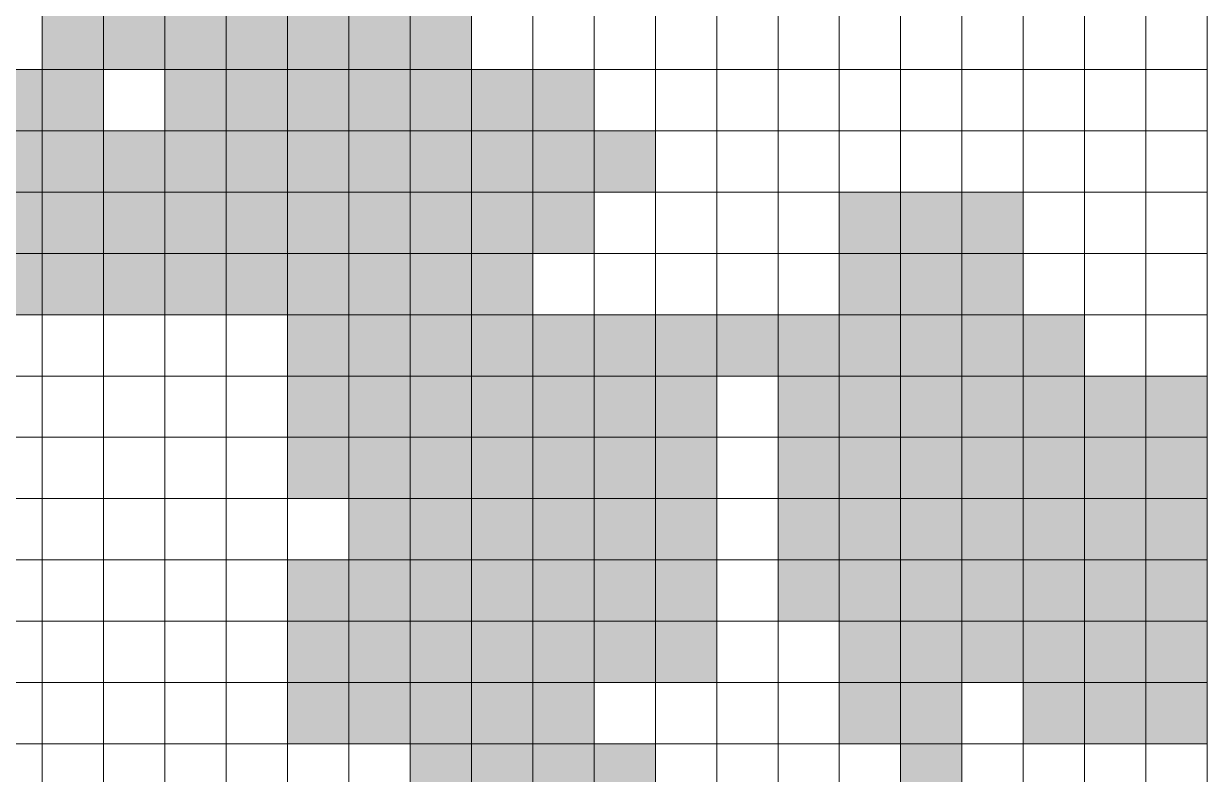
# Model space of a CAD drawing. Header units: millimetres. Extents: x 7481 to 272303, y 53290 to 107290.
# Drawn here: x 218670 to 237970, y 78790 to 91040 of the extents above; entities that cross this region are included whole.
import ezdxf

# ---------------------------------------------------------------- set-up
doc = ezdxf.new("R2010")
doc.units = ezdxf.units.MM
doc.layers.get('0').update_dxf_attribs({"lineweight": 0})
for name, color, linetype in [('l_square', 30, 'Continuous'), ('m_square', 40, 'Continuous'), ('n_building', 10, 'Continuous'), ('n_green', 100, 'Continuous'), ('o_building', 252, 'Continuous'), ('river', 140, 'Continuous')]:
    doc.layers.add(name, color=color, linetype=linetype)

msp = doc.modelspace()

# ---------------------------------------------------------------- hatches: boundary and pattern name
at = {"layer": 'l_square'}
h = msp.add_hatch(color=256, dxfattribs=at)
h.dxf.hatch_style = 1
h.paths.add_polyline_path([(226970, 90290), (225970, 90290), (225970, 89290), (226970, 89290)])
h = msp.add_hatch(color=256, dxfattribs=at)
h.dxf.hatch_style = 1
h.paths.add_polyline_path([(227970, 90290), (226970, 90290), (226970, 89290), (227970, 89290)])
h = msp.add_hatch(color=256, dxfattribs=at)
h.dxf.hatch_style = 1
h.paths.add_polyline_path([(225970, 89290), (224970, 89290), (224970, 88290), (225970, 88290)])
h = msp.add_hatch(color=256, dxfattribs=at)
h.dxf.hatch_style = 1
h.paths.add_polyline_path([(226970, 89290), (225970, 89290), (225970, 88290), (226970, 88290)])
h = msp.add_hatch(color=256, dxfattribs=at)
h.dxf.hatch_style = 1
h.paths.add_polyline_path([(227970, 89290), (226970, 89290), (226970, 88290), (227970, 88290)])
h = msp.add_hatch(color=256, dxfattribs=at)
h.dxf.hatch_style = 1
h.paths.add_polyline_path([(228970, 89290), (227970, 89290), (227970, 88290), (228970, 88290)])
h = msp.add_hatch(color=256, dxfattribs=at)
h.dxf.hatch_style = 1
h.paths.add_polyline_path([(227970, 88290), (226970, 88290), (226970, 87290), (227970, 87290)])
h = msp.add_hatch(color=256, dxfattribs=at)
h.dxf.hatch_style = 1
h.paths.add_polyline_path([(218970, 87290), (217970, 87290), (217970, 86290), (218970, 86290)])
h = msp.add_hatch(color=256, dxfattribs=at)
h.dxf.hatch_style = 1
h.paths.add_polyline_path([(228970, 79290), (227970, 79290), (227970, 78290), (228970, 78290)])
at = {"layer": 'm_square'}
h = msp.add_hatch(color=256, dxfattribs=at)
h.dxf.hatch_style = 1
h.paths.add_polyline_path([(219970, 91290), (218970, 91290), (218970, 90290), (219970, 90290)])
h = msp.add_hatch(color=256, dxfattribs=at)
h.dxf.hatch_style = 1
h.paths.add_polyline_path([(219970, 90290), (218970, 90290), (218970, 89290), (219970, 89290)])
h = msp.add_hatch(color=256, dxfattribs=at)
h.dxf.hatch_style = 1
h.paths.add_polyline_path([(225970, 90290), (224970, 90290), (224970, 89290), (225970, 89290)])
h = msp.add_hatch(color=256, dxfattribs=at)
h.dxf.hatch_style = 1
h.paths.add_polyline_path([(221970, 87290), (220970, 87290), (220970, 86290), (221970, 86290)])
h = msp.add_hatch(color=256, dxfattribs=at)
h.dxf.hatch_style = 1
h.paths.add_polyline_path([(224970, 85290), (223970, 85290), (223970, 84290), (224970, 84290)])
h = msp.add_hatch(color=256, dxfattribs=at)
h.dxf.hatch_style = 1
h.paths.add_polyline_path([(228970, 84290), (227970, 84290), (227970, 83290), (228970, 83290)])
h = msp.add_hatch(color=256, dxfattribs=at)
h.dxf.hatch_style = 1
h.paths.add_polyline_path([(228970, 81290), (227970, 81290), (227970, 80290), (228970, 80290)])
at = {"layer": 'n_building'}
h = msp.add_hatch(color=256, dxfattribs=at)
h.dxf.hatch_style = 1
h.paths.add_polyline_path([(220970, 87290), (219970, 87290), (219970, 86290), (220970, 86290)])
h = msp.add_hatch(color=256, dxfattribs=at)
h.dxf.hatch_style = 1
h.paths.add_polyline_path([(222970, 87290), (221970, 87290), (221970, 86290), (222970, 86290)])
h = msp.add_hatch(color=256, dxfattribs=at)
h.dxf.hatch_style = 1
h.paths.add_polyline_path([(223970, 87290), (222970, 87290), (222970, 86290), (223970, 86290)])
h = msp.add_hatch(color=256, dxfattribs=at)
h.dxf.hatch_style = 1
h.paths.add_polyline_path([(228970, 85290), (227970, 85290), (227970, 84290), (228970, 84290)])
h = msp.add_hatch(color=256, dxfattribs=at)
h.dxf.hatch_style = 1
h.paths.add_polyline_path([(224970, 84290), (223970, 84290), (223970, 83290), (224970, 83290)])
h = msp.add_hatch(color=256, dxfattribs=at)
h.dxf.hatch_style = 1
h.paths.add_polyline_path([(224970, 83290), (223970, 83290), (223970, 82290), (224970, 82290)])
h = msp.add_hatch(color=256, dxfattribs=at)
h.dxf.hatch_style = 1
h.paths.add_polyline_path([(228970, 83290), (227970, 83290), (227970, 82290), (228970, 82290)])
h = msp.add_hatch(color=256, dxfattribs=at)
h.dxf.hatch_style = 1
h.paths.add_polyline_path([(228970, 82290), (227970, 82290), (227970, 81290), (228970, 81290)])
h = msp.add_hatch(color=256, dxfattribs=at)
h.dxf.hatch_style = 1
h.paths.add_polyline_path([(224970, 81290), (223970, 81290), (223970, 80290), (224970, 80290)])
h = msp.add_hatch(color=256, dxfattribs=at)
h.dxf.hatch_style = 1
h.paths.add_polyline_path([(224970, 80290), (223970, 80290), (223970, 79290), (224970, 79290)])
at = {"layer": 'n_green'}
h = msp.add_hatch(color=256, dxfattribs=at)
h.dxf.hatch_style = 1
h.paths.add_polyline_path([(221970, 90290), (220970, 90290), (220970, 89290), (221970, 89290)])
h = msp.add_hatch(color=256, dxfattribs=at)
h.dxf.hatch_style = 1
h.paths.add_polyline_path([(222970, 90290), (221970, 90290), (221970, 89290), (222970, 89290)])
h = msp.add_hatch(color=256, dxfattribs=at)
h.dxf.hatch_style = 1
h.paths.add_polyline_path([(223970, 90290), (222970, 90290), (222970, 89290), (223970, 89290)])
h = msp.add_hatch(color=256, dxfattribs=at)
h.dxf.hatch_style = 1
h.paths.add_polyline_path([(224970, 90290), (223970, 90290), (223970, 89290), (224970, 89290)])
h = msp.add_hatch(color=256, dxfattribs=at)
h.dxf.hatch_style = 1
h.paths.add_polyline_path([(219970, 87290), (218970, 87290), (218970, 86290), (219970, 86290)])
h = msp.add_hatch(color=256, dxfattribs=at)
h.dxf.hatch_style = 1
h.paths.add_polyline_path([(222970, 87290), (221970, 87290), (221970, 86290), (222970, 86290)])
h = msp.add_hatch(color=256, dxfattribs=at)
h.dxf.hatch_style = 1
h.paths.add_polyline_path([(223970, 87290), (222970, 87290), (222970, 86290), (223970, 86290)])
h = msp.add_hatch(color=256, dxfattribs=at)
h.dxf.hatch_style = 1
h.paths.add_polyline_path([(223970, 86290), (222970, 86290), (222970, 85290), (223970, 85290)])
h = msp.add_hatch(color=256, dxfattribs=at)
h.dxf.hatch_style = 1
h.paths.add_polyline_path([(228970, 86290), (227970, 86290), (227970, 85290), (228970, 85290)])
h = msp.add_hatch(color=256, dxfattribs=at)
h.dxf.hatch_style = 1
h.paths.add_polyline_path([(229970, 86290), (228970, 86290), (228970, 85290), (229970, 85290)])
h = msp.add_hatch(color=256, dxfattribs=at)
h.dxf.hatch_style = 1
h.paths.add_polyline_path([(223970, 85290), (222970, 85290), (222970, 84290), (223970, 84290)])
h = msp.add_hatch(color=256, dxfattribs=at)
h.dxf.hatch_style = 1
h.paths.add_polyline_path([(228970, 85290), (227970, 85290), (227970, 84290), (228970, 84290)])
h = msp.add_hatch(color=256, dxfattribs=at)
h.dxf.hatch_style = 1
h.paths.add_polyline_path([(229970, 85290), (228970, 85290), (228970, 84290), (229970, 84290)])
h = msp.add_hatch(color=256, dxfattribs=at)
h.dxf.hatch_style = 1
h.paths.add_polyline_path([(223970, 84290), (222970, 84290), (222970, 83290), (223970, 83290)])
h = msp.add_hatch(color=256, dxfattribs=at)
h.dxf.hatch_style = 1
h.paths.add_polyline_path([(224970, 84290), (223970, 84290), (223970, 83290), (224970, 83290)])
h = msp.add_hatch(color=256, dxfattribs=at)
h.dxf.hatch_style = 1
h.paths.add_polyline_path([(229970, 84290), (228970, 84290), (228970, 83290), (229970, 83290)])
h = msp.add_hatch(color=256, dxfattribs=at)
h.dxf.hatch_style = 1
h.paths.add_polyline_path([(224970, 83290), (223970, 83290), (223970, 82290), (224970, 82290)])
h = msp.add_hatch(color=256, dxfattribs=at)
h.dxf.hatch_style = 1
h.paths.add_polyline_path([(228970, 83290), (227970, 83290), (227970, 82290), (228970, 82290)])
h = msp.add_hatch(color=256, dxfattribs=at)
h.dxf.hatch_style = 1
h.paths.add_polyline_path([(229970, 83290), (228970, 83290), (228970, 82290), (229970, 82290)])
h = msp.add_hatch(color=256, dxfattribs=at)
h.dxf.hatch_style = 1
h.paths.add_polyline_path([(223970, 82290), (222970, 82290), (222970, 81290), (223970, 81290)])
h = msp.add_hatch(color=256, dxfattribs=at)
h.dxf.hatch_style = 1
h.paths.add_polyline_path([(224970, 82290), (223970, 82290), (223970, 81290), (224970, 81290)])
h = msp.add_hatch(color=256, dxfattribs=at)
h.dxf.hatch_style = 1
h.paths.add_polyline_path([(228970, 82290), (227970, 82290), (227970, 81290), (228970, 81290)])
h = msp.add_hatch(color=256, dxfattribs=at)
h.dxf.hatch_style = 1
h.paths.add_polyline_path([(229970, 82290), (228970, 82290), (228970, 81290), (229970, 81290)])
h = msp.add_hatch(color=256, dxfattribs=at)
h.dxf.hatch_style = 1
h.paths.add_polyline_path([(223970, 81290), (222970, 81290), (222970, 80290), (223970, 80290)])
h = msp.add_hatch(color=256, dxfattribs=at)
h.dxf.hatch_style = 1
h.paths.add_polyline_path([(224970, 81290), (223970, 81290), (223970, 80290), (224970, 80290)])
h = msp.add_hatch(color=256, dxfattribs=at)
h.dxf.hatch_style = 1
h.paths.add_polyline_path([(229970, 81290), (228970, 81290), (228970, 80290), (229970, 80290)])
h = msp.add_hatch(color=256, dxfattribs=at)
h.dxf.hatch_style = 1
h.paths.add_polyline_path([(223970, 80290), (222970, 80290), (222970, 79290), (223970, 79290)])
h = msp.add_hatch(color=256, dxfattribs=at)
h.dxf.hatch_style = 1
h.paths.add_polyline_path([(224970, 80290), (223970, 80290), (223970, 79290), (224970, 79290)])
at = {"layer": 'o_building'}
h = msp.add_hatch(color=256, dxfattribs=at)
h.dxf.hatch_style = 1
h.paths.add_polyline_path([(220970, 91290), (219970, 91290), (219970, 90290), (220970, 90290)])
h = msp.add_hatch(color=256, dxfattribs=at)
h.dxf.hatch_style = 1
h.paths.add_polyline_path([(221970, 91290), (220970, 91290), (220970, 90290), (221970, 90290)])
h = msp.add_hatch(color=256, dxfattribs=at)
h.dxf.hatch_style = 1
h.paths.add_polyline_path([(222970, 91290), (221970, 91290), (221970, 90290), (222970, 90290)])
h = msp.add_hatch(color=256, dxfattribs=at)
h.dxf.hatch_style = 1
h.paths.add_polyline_path([(223970, 91290), (222970, 91290), (222970, 90290), (223970, 90290)])
h = msp.add_hatch(color=256, dxfattribs=at)
h.dxf.hatch_style = 1
h.paths.add_polyline_path([(224970, 91290), (223970, 91290), (223970, 90290), (224970, 90290)])
h = msp.add_hatch(color=256, dxfattribs=at)
h.dxf.hatch_style = 1
h.paths.add_polyline_path([(225970, 91290), (224970, 91290), (224970, 90290), (225970, 90290)])
at = {"layer": 'river'}
h = msp.add_hatch(color=256, dxfattribs=at)
h.dxf.hatch_style = 1
h.paths.add_polyline_path([(218970, 90290), (217970, 90290), (217970, 89290), (218970, 89290)])
h = msp.add_hatch(color=256, dxfattribs=at)
h.dxf.hatch_style = 1
h.paths.add_polyline_path([(218970, 89290), (217970, 89290), (217970, 88290), (218970, 88290)])
h = msp.add_hatch(color=256, dxfattribs=at)
h.dxf.hatch_style = 1
h.paths.add_polyline_path([(219970, 89290), (218970, 89290), (218970, 88290), (219970, 88290)])
h = msp.add_hatch(color=256, dxfattribs=at)
h.dxf.hatch_style = 1
h.paths.add_polyline_path([(220970, 89290), (219970, 89290), (219970, 88290), (220970, 88290)])
h = msp.add_hatch(color=256, dxfattribs=at)
h.dxf.hatch_style = 1
h.paths.add_polyline_path([(221970, 89290), (220970, 89290), (220970, 88290), (221970, 88290)])
h = msp.add_hatch(color=256, dxfattribs=at)
h.dxf.hatch_style = 1
h.paths.add_polyline_path([(222970, 89290), (221970, 89290), (221970, 88290), (222970, 88290)])
h = msp.add_hatch(color=256, dxfattribs=at)
h.dxf.hatch_style = 1
h.paths.add_polyline_path([(222970, 89290), (221970, 89290), (221970, 88290), (222970, 88290)])
h = msp.add_hatch(color=256, dxfattribs=at)
h.dxf.hatch_style = 1
h.paths.add_polyline_path([(223970, 89290), (222970, 89290), (222970, 88290), (223970, 88290)])
h = msp.add_hatch(color=256, dxfattribs=at)
h.dxf.hatch_style = 1
h.paths.add_polyline_path([(223970, 89290), (222970, 89290), (222970, 88290), (223970, 88290)])
h = msp.add_hatch(color=256, dxfattribs=at)
h.dxf.hatch_style = 1
h.paths.add_polyline_path([(224970, 89290), (223970, 89290), (223970, 88290), (224970, 88290)])
h = msp.add_hatch(color=256, dxfattribs=at)
h.dxf.hatch_style = 1
h.paths.add_polyline_path([(218970, 88290), (217970, 88290), (217970, 87290), (218970, 87290)])
h = msp.add_hatch(color=256, dxfattribs=at)
h.dxf.hatch_style = 1
h.paths.add_polyline_path([(219970, 88290), (218970, 88290), (218970, 87290), (219970, 87290)])
h = msp.add_hatch(color=256, dxfattribs=at)
h.dxf.hatch_style = 1
h.paths.add_polyline_path([(220970, 88290), (219970, 88290), (219970, 87290), (220970, 87290)])
h = msp.add_hatch(color=256, dxfattribs=at)
h.dxf.hatch_style = 1
h.paths.add_polyline_path([(221970, 88290), (220970, 88290), (220970, 87290), (221970, 87290)])
h = msp.add_hatch(color=256, dxfattribs=at)
h.dxf.hatch_style = 1
h.paths.add_polyline_path([(222970, 88290), (221970, 88290), (221970, 87290), (222970, 87290)])
h = msp.add_hatch(color=256, dxfattribs=at)
h.dxf.hatch_style = 1
h.paths.add_polyline_path([(222970, 88290), (221970, 88290), (221970, 87290), (222970, 87290)])
h = msp.add_hatch(color=256, dxfattribs=at)
h.dxf.hatch_style = 1
h.paths.add_polyline_path([(223970, 88290), (222970, 88290), (222970, 87290), (223970, 87290)])
h = msp.add_hatch(color=256, dxfattribs=at)
h.dxf.hatch_style = 1
h.paths.add_polyline_path([(223970, 88290), (222970, 88290), (222970, 87290), (223970, 87290)])
h = msp.add_hatch(color=256, dxfattribs=at)
h.dxf.hatch_style = 1
h.paths.add_polyline_path([(224970, 88290), (223970, 88290), (223970, 87290), (224970, 87290)])
h = msp.add_hatch(color=256, dxfattribs=at)
h.dxf.hatch_style = 1
h.paths.add_polyline_path([(225970, 88290), (224970, 88290), (224970, 87290), (225970, 87290)])
h = msp.add_hatch(color=256, dxfattribs=at)
h.dxf.hatch_style = 1
h.paths.add_polyline_path([(226970, 88290), (225970, 88290), (225970, 87290), (226970, 87290)])
h = msp.add_hatch(color=256, dxfattribs=at)
h.dxf.hatch_style = 1
h.paths.add_polyline_path([(232970, 88290), (231970, 88290), (231970, 87290), (232970, 87290)])
h = msp.add_hatch(color=256, dxfattribs=at)
h.dxf.hatch_style = 1
h.paths.add_polyline_path([(233970, 88290), (232970, 88290), (232970, 87290), (233970, 87290)])
h = msp.add_hatch(color=256, dxfattribs=at)
h.dxf.hatch_style = 1
h.paths.add_polyline_path([(234970, 88290), (233970, 88290), (233970, 87290), (234970, 87290)])
h = msp.add_hatch(color=256, dxfattribs=at)
h.dxf.hatch_style = 1
h.paths.add_polyline_path([(224970, 87290), (223970, 87290), (223970, 86290), (224970, 86290)])
h = msp.add_hatch(color=256, dxfattribs=at)
h.dxf.hatch_style = 1
h.paths.add_polyline_path([(225970, 87290), (224970, 87290), (224970, 86290), (225970, 86290)])
h = msp.add_hatch(color=256, dxfattribs=at)
h.dxf.hatch_style = 1
h.paths.add_polyline_path([(226970, 87290), (225970, 87290), (225970, 86290), (226970, 86290)])
h = msp.add_hatch(color=256, dxfattribs=at)
h.dxf.hatch_style = 1
h.paths.add_polyline_path([(232970, 87290), (231970, 87290), (231970, 86290), (232970, 86290)])
h = msp.add_hatch(color=256, dxfattribs=at)
h.dxf.hatch_style = 1
h.paths.add_polyline_path([(233970, 87290), (232970, 87290), (232970, 86290), (233970, 86290)])
h = msp.add_hatch(color=256, dxfattribs=at)
h.dxf.hatch_style = 1
h.paths.add_polyline_path([(234970, 87290), (233970, 87290), (233970, 86290), (234970, 86290)])
h = msp.add_hatch(color=256, dxfattribs=at)
h.dxf.hatch_style = 1
h.paths.add_polyline_path([(234970, 87290), (233970, 87290), (233970, 86290), (234970, 86290)])
h = msp.add_hatch(color=256, dxfattribs=at)
h.dxf.hatch_style = 1
h.paths.add_polyline_path([(224970, 86290), (223970, 86290), (223970, 85290), (224970, 85290)])
h = msp.add_hatch(color=256, dxfattribs=at)
h.dxf.hatch_style = 1
h.paths.add_polyline_path([(225970, 86290), (224970, 86290), (224970, 85290), (225970, 85290)])
h = msp.add_hatch(color=256, dxfattribs=at)
h.dxf.hatch_style = 1
h.paths.add_polyline_path([(226970, 86290), (225970, 86290), (225970, 85290), (226970, 85290)])
h = msp.add_hatch(color=256, dxfattribs=at)
h.dxf.hatch_style = 1
h.paths.add_polyline_path([(227970, 86290), (226970, 86290), (226970, 85290), (227970, 85290)])
h = msp.add_hatch(color=256, dxfattribs=at)
h.dxf.hatch_style = 1
h.paths.add_polyline_path([(230970, 86290), (229970, 86290), (229970, 85290), (230970, 85290)])
h = msp.add_hatch(color=256, dxfattribs=at)
h.dxf.hatch_style = 1
h.paths.add_polyline_path([(231970, 86290), (230970, 86290), (230970, 85290), (231970, 85290)])
h = msp.add_hatch(color=256, dxfattribs=at)
h.dxf.hatch_style = 1
h.paths.add_polyline_path([(232970, 86290), (231970, 86290), (231970, 85290), (232970, 85290)])
h = msp.add_hatch(color=256, dxfattribs=at)
h.dxf.hatch_style = 1
h.paths.add_polyline_path([(232970, 86290), (231970, 86290), (231970, 85290), (232970, 85290)])
h = msp.add_hatch(color=256, dxfattribs=at)
h.dxf.hatch_style = 1
h.paths.add_polyline_path([(233970, 86290), (232970, 86290), (232970, 85290), (233970, 85290)])
h = msp.add_hatch(color=256, dxfattribs=at)
h.dxf.hatch_style = 1
h.paths.add_polyline_path([(233970, 86290), (232970, 86290), (232970, 85290), (233970, 85290)])
h = msp.add_hatch(color=256, dxfattribs=at)
h.dxf.hatch_style = 1
h.paths.add_polyline_path([(234970, 86290), (233970, 86290), (233970, 85290), (234970, 85290)])
h = msp.add_hatch(color=256, dxfattribs=at)
h.dxf.hatch_style = 1
h.paths.add_polyline_path([(234970, 86290), (233970, 86290), (233970, 85290), (234970, 85290)])
h = msp.add_hatch(color=256, dxfattribs=at)
h.dxf.hatch_style = 1
h.paths.add_polyline_path([(234970, 86290), (233970, 86290), (233970, 85290), (234970, 85290)])
h = msp.add_hatch(color=256, dxfattribs=at)
h.dxf.hatch_style = 1
h.paths.add_polyline_path([(235970, 86290), (234970, 86290), (234970, 85290), (235970, 85290)])
h = msp.add_hatch(color=256, dxfattribs=at)
h.dxf.hatch_style = 1
h.paths.add_polyline_path([(225970, 85290), (224970, 85290), (224970, 84290), (225970, 84290)])
h = msp.add_hatch(color=256, dxfattribs=at)
h.dxf.hatch_style = 1
h.paths.add_polyline_path([(226970, 85290), (225970, 85290), (225970, 84290), (226970, 84290)])
h = msp.add_hatch(color=256, dxfattribs=at)
h.dxf.hatch_style = 1
h.paths.add_polyline_path([(227970, 85290), (226970, 85290), (226970, 84290), (227970, 84290)])
h = msp.add_hatch(color=256, dxfattribs=at)
h.dxf.hatch_style = 1
h.paths.add_polyline_path([(231970, 85290), (230970, 85290), (230970, 84290), (231970, 84290)])
h = msp.add_hatch(color=256, dxfattribs=at)
h.dxf.hatch_style = 1
h.paths.add_polyline_path([(232970, 85290), (231970, 85290), (231970, 84290), (232970, 84290)])
h = msp.add_hatch(color=256, dxfattribs=at)
h.dxf.hatch_style = 1
h.paths.add_polyline_path([(232970, 85290), (231970, 85290), (231970, 84290), (232970, 84290)])
h = msp.add_hatch(color=256, dxfattribs=at)
h.dxf.hatch_style = 1
h.paths.add_polyline_path([(232970, 85290), (231970, 85290), (231970, 84290), (232970, 84290)])
h = msp.add_hatch(color=256, dxfattribs=at)
h.dxf.hatch_style = 1
h.paths.add_polyline_path([(233970, 85290), (232970, 85290), (232970, 84290), (233970, 84290)])
h = msp.add_hatch(color=256, dxfattribs=at)
h.dxf.hatch_style = 1
h.paths.add_polyline_path([(233970, 85290), (232970, 85290), (232970, 84290), (233970, 84290)])
h = msp.add_hatch(color=256, dxfattribs=at)
h.dxf.hatch_style = 1
h.paths.add_polyline_path([(234970, 85290), (233970, 85290), (233970, 84290), (234970, 84290)])
h = msp.add_hatch(color=256, dxfattribs=at)
h.dxf.hatch_style = 1
h.paths.add_polyline_path([(234970, 85290), (233970, 85290), (233970, 84290), (234970, 84290)])
h = msp.add_hatch(color=256, dxfattribs=at)
h.dxf.hatch_style = 1
h.paths.add_polyline_path([(234970, 85290), (233970, 85290), (233970, 84290), (234970, 84290)])
h = msp.add_hatch(color=256, dxfattribs=at)
h.dxf.hatch_style = 1
h.paths.add_polyline_path([(235970, 85290), (234970, 85290), (234970, 84290), (235970, 84290)])
h = msp.add_hatch(color=256, dxfattribs=at)
h.dxf.hatch_style = 1
h.paths.add_polyline_path([(235970, 85290), (234970, 85290), (234970, 84290), (235970, 84290)])
h = msp.add_hatch(color=256, dxfattribs=at)
h.dxf.hatch_style = 1
h.paths.add_polyline_path([(236970, 85290), (235970, 85290), (235970, 84290), (236970, 84290)])
h = msp.add_hatch(color=256, dxfattribs=at)
h.dxf.hatch_style = 1
h.paths.add_polyline_path([(237970, 85290), (236970, 85290), (236970, 84290), (237970, 84290)])
h = msp.add_hatch(color=256, dxfattribs=at)
h.dxf.hatch_style = 1
h.paths.add_polyline_path([(225970, 84290), (224970, 84290), (224970, 83290), (225970, 83290)])
h = msp.add_hatch(color=256, dxfattribs=at)
h.dxf.hatch_style = 1
h.paths.add_polyline_path([(226970, 84290), (225970, 84290), (225970, 83290), (226970, 83290)])
h = msp.add_hatch(color=256, dxfattribs=at)
h.dxf.hatch_style = 1
h.paths.add_polyline_path([(227970, 84290), (226970, 84290), (226970, 83290), (227970, 83290)])
h = msp.add_hatch(color=256, dxfattribs=at)
h.dxf.hatch_style = 1
h.paths.add_polyline_path([(231970, 84290), (230970, 84290), (230970, 83290), (231970, 83290)])
h = msp.add_hatch(color=256, dxfattribs=at)
h.dxf.hatch_style = 1
h.paths.add_polyline_path([(231970, 84290), (230970, 84290), (230970, 83290), (231970, 83290)])
h = msp.add_hatch(color=256, dxfattribs=at)
h.dxf.hatch_style = 1
h.paths.add_polyline_path([(232970, 84290), (231970, 84290), (231970, 83290), (232970, 83290)])
h = msp.add_hatch(color=256, dxfattribs=at)
h.dxf.hatch_style = 1
h.paths.add_polyline_path([(232970, 84290), (231970, 84290), (231970, 83290), (232970, 83290)])
h = msp.add_hatch(color=256, dxfattribs=at)
h.dxf.hatch_style = 1
h.paths.add_polyline_path([(232970, 84290), (231970, 84290), (231970, 83290), (232970, 83290)])
h = msp.add_hatch(color=256, dxfattribs=at)
h.dxf.hatch_style = 1
h.paths.add_polyline_path([(232970, 84290), (231970, 84290), (231970, 83290), (232970, 83290)])
h = msp.add_hatch(color=256, dxfattribs=at)
h.dxf.hatch_style = 1
h.paths.add_polyline_path([(233970, 84290), (232970, 84290), (232970, 83290), (233970, 83290)])
h = msp.add_hatch(color=256, dxfattribs=at)
h.dxf.hatch_style = 1
h.paths.add_polyline_path([(233970, 84290), (232970, 84290), (232970, 83290), (233970, 83290)])
h = msp.add_hatch(color=256, dxfattribs=at)
h.dxf.hatch_style = 1
h.paths.add_polyline_path([(233970, 84290), (232970, 84290), (232970, 83290), (233970, 83290)])
h = msp.add_hatch(color=256, dxfattribs=at)
h.dxf.hatch_style = 1
h.paths.add_polyline_path([(234970, 84290), (233970, 84290), (233970, 83290), (234970, 83290)])
h = msp.add_hatch(color=256, dxfattribs=at)
h.dxf.hatch_style = 1
h.paths.add_polyline_path([(234970, 84290), (233970, 84290), (233970, 83290), (234970, 83290)])
h = msp.add_hatch(color=256, dxfattribs=at)
h.dxf.hatch_style = 1
h.paths.add_polyline_path([(234970, 84290), (233970, 84290), (233970, 83290), (234970, 83290)])
h = msp.add_hatch(color=256, dxfattribs=at)
h.dxf.hatch_style = 1
h.paths.add_polyline_path([(235970, 84290), (234970, 84290), (234970, 83290), (235970, 83290)])
h = msp.add_hatch(color=256, dxfattribs=at)
h.dxf.hatch_style = 1
h.paths.add_polyline_path([(235970, 84290), (234970, 84290), (234970, 83290), (235970, 83290)])
h = msp.add_hatch(color=256, dxfattribs=at)
h.dxf.hatch_style = 1
h.paths.add_polyline_path([(236970, 84290), (235970, 84290), (235970, 83290), (236970, 83290)])
h = msp.add_hatch(color=256, dxfattribs=at)
h.dxf.hatch_style = 1
h.paths.add_polyline_path([(237970, 84290), (236970, 84290), (236970, 83290), (237970, 83290)])
h = msp.add_hatch(color=256, dxfattribs=at)
h.dxf.hatch_style = 1
h.paths.add_polyline_path([(225970, 83290), (224970, 83290), (224970, 82290), (225970, 82290)])
h = msp.add_hatch(color=256, dxfattribs=at)
h.dxf.hatch_style = 1
h.paths.add_polyline_path([(226970, 83290), (225970, 83290), (225970, 82290), (226970, 82290)])
h = msp.add_hatch(color=256, dxfattribs=at)
h.dxf.hatch_style = 1
h.paths.add_polyline_path([(227970, 83290), (226970, 83290), (226970, 82290), (227970, 82290)])
h = msp.add_hatch(color=256, dxfattribs=at)
h.dxf.hatch_style = 1
h.paths.add_polyline_path([(231970, 83290), (230970, 83290), (230970, 82290), (231970, 82290)])
h = msp.add_hatch(color=256, dxfattribs=at)
h.dxf.hatch_style = 1
h.paths.add_polyline_path([(231970, 83290), (230970, 83290), (230970, 82290), (231970, 82290)])
h = msp.add_hatch(color=256, dxfattribs=at)
h.dxf.hatch_style = 1
h.paths.add_polyline_path([(232970, 83290), (231970, 83290), (231970, 82290), (232970, 82290)])
h = msp.add_hatch(color=256, dxfattribs=at)
h.dxf.hatch_style = 1
h.paths.add_polyline_path([(232970, 83290), (231970, 83290), (231970, 82290), (232970, 82290)])
h = msp.add_hatch(color=256, dxfattribs=at)
h.dxf.hatch_style = 1
h.paths.add_polyline_path([(232970, 83290), (231970, 83290), (231970, 82290), (232970, 82290)])
h = msp.add_hatch(color=256, dxfattribs=at)
h.dxf.hatch_style = 1
h.paths.add_polyline_path([(232970, 83290), (231970, 83290), (231970, 82290), (232970, 82290)])
h = msp.add_hatch(color=256, dxfattribs=at)
h.dxf.hatch_style = 1
h.paths.add_polyline_path([(233970, 83290), (232970, 83290), (232970, 82290), (233970, 82290)])
h = msp.add_hatch(color=256, dxfattribs=at)
h.dxf.hatch_style = 1
h.paths.add_polyline_path([(233970, 83290), (232970, 83290), (232970, 82290), (233970, 82290)])
h = msp.add_hatch(color=256, dxfattribs=at)
h.dxf.hatch_style = 1
h.paths.add_polyline_path([(233970, 83290), (232970, 83290), (232970, 82290), (233970, 82290)])
h = msp.add_hatch(color=256, dxfattribs=at)
h.dxf.hatch_style = 1
h.paths.add_polyline_path([(233970, 83290), (232970, 83290), (232970, 82290), (233970, 82290)])
h = msp.add_hatch(color=256, dxfattribs=at)
h.dxf.hatch_style = 1
h.paths.add_polyline_path([(234970, 83290), (233970, 83290), (233970, 82290), (234970, 82290)])
h = msp.add_hatch(color=256, dxfattribs=at)
h.dxf.hatch_style = 1
h.paths.add_polyline_path([(234970, 83290), (233970, 83290), (233970, 82290), (234970, 82290)])
h = msp.add_hatch(color=256, dxfattribs=at)
h.dxf.hatch_style = 1
h.paths.add_polyline_path([(234970, 83290), (233970, 83290), (233970, 82290), (234970, 82290)])
h = msp.add_hatch(color=256, dxfattribs=at)
h.dxf.hatch_style = 1
h.paths.add_polyline_path([(235970, 83290), (234970, 83290), (234970, 82290), (235970, 82290)])
h = msp.add_hatch(color=256, dxfattribs=at)
h.dxf.hatch_style = 1
h.paths.add_polyline_path([(235970, 83290), (234970, 83290), (234970, 82290), (235970, 82290)])
h = msp.add_hatch(color=256, dxfattribs=at)
h.dxf.hatch_style = 1
h.paths.add_polyline_path([(236970, 83290), (235970, 83290), (235970, 82290), (236970, 82290)])
h = msp.add_hatch(color=256, dxfattribs=at)
h.dxf.hatch_style = 1
h.paths.add_polyline_path([(237970, 83290), (236970, 83290), (236970, 82290), (237970, 82290)])
h = msp.add_hatch(color=256, dxfattribs=at)
h.dxf.hatch_style = 1
h.paths.add_polyline_path([(225970, 82290), (224970, 82290), (224970, 81290), (225970, 81290)])
h = msp.add_hatch(color=256, dxfattribs=at)
h.dxf.hatch_style = 1
h.paths.add_polyline_path([(226970, 82290), (225970, 82290), (225970, 81290), (226970, 81290)])
h = msp.add_hatch(color=256, dxfattribs=at)
h.dxf.hatch_style = 1
h.paths.add_polyline_path([(227970, 82290), (226970, 82290), (226970, 81290), (227970, 81290)])
h = msp.add_hatch(color=256, dxfattribs=at)
h.dxf.hatch_style = 1
h.paths.add_polyline_path([(231970, 82290), (230970, 82290), (230970, 81290), (231970, 81290)])
h = msp.add_hatch(color=256, dxfattribs=at)
h.dxf.hatch_style = 1
h.paths.add_polyline_path([(231970, 82290), (230970, 82290), (230970, 81290), (231970, 81290)])
h = msp.add_hatch(color=256, dxfattribs=at)
h.dxf.hatch_style = 1
h.paths.add_polyline_path([(232970, 82290), (231970, 82290), (231970, 81290), (232970, 81290)])
h = msp.add_hatch(color=256, dxfattribs=at)
h.dxf.hatch_style = 1
h.paths.add_polyline_path([(232970, 82290), (231970, 82290), (231970, 81290), (232970, 81290)])
h = msp.add_hatch(color=256, dxfattribs=at)
h.dxf.hatch_style = 1
h.paths.add_polyline_path([(232970, 82290), (231970, 82290), (231970, 81290), (232970, 81290)])
h = msp.add_hatch(color=256, dxfattribs=at)
h.dxf.hatch_style = 1
h.paths.add_polyline_path([(233970, 82290), (232970, 82290), (232970, 81290), (233970, 81290)])
h = msp.add_hatch(color=256, dxfattribs=at)
h.dxf.hatch_style = 1
h.paths.add_polyline_path([(233970, 82290), (232970, 82290), (232970, 81290), (233970, 81290)])
h = msp.add_hatch(color=256, dxfattribs=at)
h.dxf.hatch_style = 1
h.paths.add_polyline_path([(233970, 82290), (232970, 82290), (232970, 81290), (233970, 81290)])
h = msp.add_hatch(color=256, dxfattribs=at)
h.dxf.hatch_style = 1
h.paths.add_polyline_path([(234970, 82290), (233970, 82290), (233970, 81290), (234970, 81290)])
h = msp.add_hatch(color=256, dxfattribs=at)
h.dxf.hatch_style = 1
h.paths.add_polyline_path([(235970, 82290), (234970, 82290), (234970, 81290), (235970, 81290)])
h = msp.add_hatch(color=256, dxfattribs=at)
h.dxf.hatch_style = 1
h.paths.add_polyline_path([(235970, 82290), (234970, 82290), (234970, 81290), (235970, 81290)])
h = msp.add_hatch(color=256, dxfattribs=at)
h.dxf.hatch_style = 1
h.paths.add_polyline_path([(236970, 82290), (235970, 82290), (235970, 81290), (236970, 81290)])
h = msp.add_hatch(color=256, dxfattribs=at)
h.dxf.hatch_style = 1
h.paths.add_polyline_path([(237970, 82290), (236970, 82290), (236970, 81290), (237970, 81290)])
h = msp.add_hatch(color=256, dxfattribs=at)
h.dxf.hatch_style = 1
h.paths.add_polyline_path([(225970, 81290), (224970, 81290), (224970, 80290), (225970, 80290)])
h = msp.add_hatch(color=256, dxfattribs=at)
h.dxf.hatch_style = 1
h.paths.add_polyline_path([(226970, 81290), (225970, 81290), (225970, 80290), (226970, 80290)])
h = msp.add_hatch(color=256, dxfattribs=at)
h.dxf.hatch_style = 1
h.paths.add_polyline_path([(227970, 81290), (226970, 81290), (226970, 80290), (227970, 80290)])
h = msp.add_hatch(color=256, dxfattribs=at)
h.dxf.hatch_style = 1
h.paths.add_polyline_path([(232970, 81290), (231970, 81290), (231970, 80290), (232970, 80290)])
h = msp.add_hatch(color=256, dxfattribs=at)
h.dxf.hatch_style = 1
h.paths.add_polyline_path([(232970, 81290), (231970, 81290), (231970, 80290), (232970, 80290)])
h = msp.add_hatch(color=256, dxfattribs=at)
h.dxf.hatch_style = 1
h.paths.add_polyline_path([(232970, 81290), (231970, 81290), (231970, 80290), (232970, 80290)])
h = msp.add_hatch(color=256, dxfattribs=at)
h.dxf.hatch_style = 1
h.paths.add_polyline_path([(233970, 81290), (232970, 81290), (232970, 80290), (233970, 80290)])
h = msp.add_hatch(color=256, dxfattribs=at)
h.dxf.hatch_style = 1
h.paths.add_polyline_path([(233970, 81290), (232970, 81290), (232970, 80290), (233970, 80290)])
h = msp.add_hatch(color=256, dxfattribs=at)
h.dxf.hatch_style = 1
h.paths.add_polyline_path([(233970, 81290), (232970, 81290), (232970, 80290), (233970, 80290)])
h = msp.add_hatch(color=256, dxfattribs=at)
h.dxf.hatch_style = 1
h.paths.add_polyline_path([(234970, 81290), (233970, 81290), (233970, 80290), (234970, 80290)])
h = msp.add_hatch(color=256, dxfattribs=at)
h.dxf.hatch_style = 1
h.paths.add_polyline_path([(235970, 81290), (234970, 81290), (234970, 80290), (235970, 80290)])
h = msp.add_hatch(color=256, dxfattribs=at)
h.dxf.hatch_style = 1
h.paths.add_polyline_path([(235970, 81290), (234970, 81290), (234970, 80290), (235970, 80290)])
h = msp.add_hatch(color=256, dxfattribs=at)
h.dxf.hatch_style = 1
h.paths.add_polyline_path([(236970, 81290), (235970, 81290), (235970, 80290), (236970, 80290)])
h = msp.add_hatch(color=256, dxfattribs=at)
h.dxf.hatch_style = 1
h.paths.add_polyline_path([(237970, 81290), (236970, 81290), (236970, 80290), (237970, 80290)])
h = msp.add_hatch(color=256, dxfattribs=at)
h.dxf.hatch_style = 1
h.paths.add_polyline_path([(225970, 80290), (224970, 80290), (224970, 79290), (225970, 79290)])
h = msp.add_hatch(color=256, dxfattribs=at)
h.dxf.hatch_style = 1
h.paths.add_polyline_path([(226970, 80290), (225970, 80290), (225970, 79290), (226970, 79290)])
h = msp.add_hatch(color=256, dxfattribs=at)
h.dxf.hatch_style = 1
h.paths.add_polyline_path([(227970, 80290), (226970, 80290), (226970, 79290), (227970, 79290)])
h = msp.add_hatch(color=256, dxfattribs=at)
h.dxf.hatch_style = 1
h.paths.add_polyline_path([(232970, 80290), (231970, 80290), (231970, 79290), (232970, 79290)])
h = msp.add_hatch(color=256, dxfattribs=at)
h.dxf.hatch_style = 1
h.paths.add_polyline_path([(233970, 80290), (232970, 80290), (232970, 79290), (233970, 79290)])
h = msp.add_hatch(color=256, dxfattribs=at)
h.dxf.hatch_style = 1
h.paths.add_polyline_path([(233970, 80290), (232970, 80290), (232970, 79290), (233970, 79290)])
h = msp.add_hatch(color=256, dxfattribs=at)
h.dxf.hatch_style = 1
h.paths.add_polyline_path([(235970, 80290), (234970, 80290), (234970, 79290), (235970, 79290)])
h = msp.add_hatch(color=256, dxfattribs=at)
h.dxf.hatch_style = 1
h.paths.add_polyline_path([(236970, 80290), (235970, 80290), (235970, 79290), (236970, 79290)])
h = msp.add_hatch(color=256, dxfattribs=at)
h.dxf.hatch_style = 1
h.paths.add_polyline_path([(237970, 80290), (236970, 80290), (236970, 79290), (237970, 79290)])
h = msp.add_hatch(color=256, dxfattribs=at)
h.dxf.hatch_style = 1
h.paths.add_polyline_path([(225970, 79290), (224970, 79290), (224970, 78290), (225970, 78290)])
h = msp.add_hatch(color=256, dxfattribs=at)
h.dxf.hatch_style = 1
h.paths.add_polyline_path([(226970, 79290), (225970, 79290), (225970, 78290), (226970, 78290)])
h = msp.add_hatch(color=256, dxfattribs=at)
h.dxf.hatch_style = 1
h.paths.add_polyline_path([(227970, 79290), (226970, 79290), (226970, 78290), (227970, 78290)])
h = msp.add_hatch(color=256, dxfattribs=at)
h.dxf.hatch_style = 1
h.paths.add_polyline_path([(233970, 79290), (232970, 79290), (232970, 78290), (233970, 78290)])
h = msp.add_hatch(color=256, dxfattribs=at)
h.dxf.hatch_style = 1
h.paths.add_polyline_path([(233970, 79290), (232970, 79290), (232970, 78290), (233970, 78290)])

# ---------------------------------------------------------------- linework, layer by layer
for points in [[(217970, 90290), (218970, 90290), (218970, 91290), (217970, 91290)], [(218970, 90290), (219970, 90290), (219970, 91290), (218970, 91290)], [(219970, 90290), (220970, 90290), (220970, 91290), (219970, 91290)], [(220970, 90290), (221970, 90290), (221970, 91290), (220970, 91290)], [(221970, 90290), (222970, 90290), (222970, 91290), (221970, 91290)], [(222970, 90290), (223970, 90290), (223970, 91290), (222970, 91290)], [(223970, 90290), (224970, 90290), (224970, 91290), (223970, 91290)], [(224970, 90290), (225970, 90290), (225970, 91290), (224970, 91290)], [(225970, 90290), (226970, 90290), (226970, 91290), (225970, 91290)], [(226970, 90290), (227970, 90290), (227970, 91290), (226970, 91290)], [(227970, 90290), (228970, 90290), (228970, 91290), (227970, 91290)], [(228970, 90290), (229970, 90290), (229970, 91290), (228970, 91290)], [(229970, 90290), (230970, 90290), (230970, 91290), (229970, 91290)], [(230970, 90290), (231970, 90290), (231970, 91290), (230970, 91290)], [(231970, 90290), (232970, 90290), (232970, 91290), (231970, 91290)], [(232970, 90290), (233970, 90290), (233970, 91290), (232970, 91290)], [(233970, 90290), (234970, 90290), (234970, 91290), (233970, 91290)], [(234970, 90290), (235970, 90290), (235970, 91290), (234970, 91290)], [(235970, 90290), (236970, 90290), (236970, 91290), (235970, 91290)], [(236970, 90290), (237970, 90290), (237970, 91290), (236970, 91290)], [(217970, 89290), (218970, 89290), (218970, 90290), (217970, 90290)], [(218970, 89290), (219970, 89290), (219970, 90290), (218970, 90290)], [(219970, 89290), (220970, 89290), (220970, 90290), (219970, 90290)], [(220970, 89290), (221970, 89290), (221970, 90290), (220970, 90290)], [(221970, 89290), (222970, 89290), (222970, 90290), (221970, 90290)], [(222970, 89290), (223970, 89290), (223970, 90290), (222970, 90290)], [(223970, 89290), (224970, 89290), (224970, 90290), (223970, 90290)], [(224970, 89290), (225970, 89290), (225970, 90290), (224970, 90290)], [(225970, 89290), (226970, 89290), (226970, 90290), (225970, 90290)], [(226970, 89290), (227970, 89290), (227970, 90290), (226970, 90290)], [(227970, 89290), (228970, 89290), (228970, 90290), (227970, 90290)], [(228970, 89290), (229970, 89290), (229970, 90290), (228970, 90290)], [(229970, 89290), (230970, 89290), (230970, 90290), (229970, 90290)], [(230970, 89290), (231970, 89290), (231970, 90290), (230970, 90290)], [(231970, 89290), (232970, 89290), (232970, 90290), (231970, 90290)], [(232970, 89290), (233970, 89290), (233970, 90290), (232970, 90290)], [(233970, 89290), (234970, 89290), (234970, 90290), (233970, 90290)], [(234970, 89290), (235970, 89290), (235970, 90290), (234970, 90290)], [(235970, 89290), (236970, 89290), (236970, 90290), (235970, 90290)], [(236970, 89290), (237970, 89290), (237970, 90290), (236970, 90290)], [(217970, 88290), (218970, 88290), (218970, 89290), (217970, 89290)], [(218970, 88290), (219970, 88290), (219970, 89290), (218970, 89290)], [(219970, 88290), (220970, 88290), (220970, 89290), (219970, 89290)], [(220970, 88290), (221970, 88290), (221970, 89290), (220970, 89290)], [(221970, 88290), (222970, 88290), (222970, 89290), (221970, 89290)], [(222970, 88290), (223970, 88290), (223970, 89290), (222970, 89290)], [(223970, 88290), (224970, 88290), (224970, 89290), (223970, 89290)], [(224970, 88290), (225970, 88290), (225970, 89290), (224970, 89290)], [(225970, 88290), (226970, 88290), (226970, 89290), (225970, 89290)], [(226970, 88290), (227970, 88290), (227970, 89290), (226970, 89290)], [(227970, 88290), (228970, 88290), (228970, 89290), (227970, 89290)], [(228970, 88290), (229970, 88290), (229970, 89290), (228970, 89290)], [(229970, 88290), (230970, 88290), (230970, 89290), (229970, 89290)], [(230970, 88290), (231970, 88290), (231970, 89290), (230970, 89290)], [(231970, 88290), (232970, 88290), (232970, 89290), (231970, 89290)], [(232970, 88290), (233970, 88290), (233970, 89290), (232970, 89290)], [(233970, 88290), (234970, 88290), (234970, 89290), (233970, 89290)], [(234970, 88290), (235970, 88290), (235970, 89290), (234970, 89290)], [(235970, 88290), (236970, 88290), (236970, 89290), (235970, 89290)], [(236970, 88290), (237970, 88290), (237970, 89290), (236970, 89290)], [(217970, 87290), (218970, 87290), (218970, 88290), (217970, 88290)], [(218970, 87290), (219970, 87290), (219970, 88290), (218970, 88290)], [(219970, 87290), (220970, 87290), (220970, 88290), (219970, 88290)], [(220970, 87290), (221970, 87290), (221970, 88290), (220970, 88290)], [(221970, 87290), (222970, 87290), (222970, 88290), (221970, 88290)], [(222970, 87290), (223970, 87290), (223970, 88290), (222970, 88290)], [(223970, 87290), (224970, 87290), (224970, 88290), (223970, 88290)], [(224970, 87290), (225970, 87290), (225970, 88290), (224970, 88290)], [(225970, 87290), (226970, 87290), (226970, 88290), (225970, 88290)], [(226970, 87290), (227970, 87290), (227970, 88290), (226970, 88290)], [(227970, 87290), (228970, 87290), (228970, 88290), (227970, 88290)], [(228970, 87290), (229970, 87290), (229970, 88290), (228970, 88290)], [(229970, 87290), (230970, 87290), (230970, 88290), (229970, 88290)], [(230970, 87290), (231970, 87290), (231970, 88290), (230970, 88290)], [(231970, 87290), (232970, 87290), (232970, 88290), (231970, 88290)], [(232970, 87290), (233970, 87290), (233970, 88290), (232970, 88290)], [(233970, 87290), (234970, 87290), (234970, 88290), (233970, 88290)], [(234970, 87290), (235970, 87290), (235970, 88290), (234970, 88290)], [(235970, 87290), (236970, 87290), (236970, 88290), (235970, 88290)], [(236970, 87290), (237970, 87290), (237970, 88290), (236970, 88290)], [(217970, 86290), (218970, 86290), (218970, 87290), (217970, 87290)], [(218970, 86290), (219970, 86290), (219970, 87290), (218970, 87290)], [(219970, 86290), (220970, 86290), (220970, 87290), (219970, 87290)], [(220970, 86290), (221970, 86290), (221970, 87290), (220970, 87290)], [(221970, 86290), (222970, 86290), (222970, 87290), (221970, 87290)], [(222970, 86290), (223970, 86290), (223970, 87290), (222970, 87290)], [(223970, 86290), (224970, 86290), (224970, 87290), (223970, 87290)], [(224970, 86290), (225970, 86290), (225970, 87290), (224970, 87290)], [(225970, 86290), (226970, 86290), (226970, 87290), (225970, 87290)], [(226970, 86290), (227970, 86290), (227970, 87290), (226970, 87290)], [(227970, 86290), (228970, 86290), (228970, 87290), (227970, 87290)], [(228970, 86290), (229970, 86290), (229970, 87290), (228970, 87290)], [(229970, 86290), (230970, 86290), (230970, 87290), (229970, 87290)], [(230970, 86290), (231970, 86290), (231970, 87290), (230970, 87290)], [(231970, 86290), (232970, 86290), (232970, 87290), (231970, 87290)], [(232970, 86290), (233970, 86290), (233970, 87290), (232970, 87290)], [(233970, 86290), (234970, 86290), (234970, 87290), (233970, 87290)], [(234970, 86290), (235970, 86290), (235970, 87290), (234970, 87290)], [(235970, 86290), (236970, 86290), (236970, 87290), (235970, 87290)], [(236970, 86290), (237970, 86290), (237970, 87290), (236970, 87290)], [(217970, 85290), (218970, 85290), (218970, 86290), (217970, 86290)], [(218970, 85290), (219970, 85290), (219970, 86290), (218970, 86290)], [(219970, 85290), (220970, 85290), (220970, 86290), (219970, 86290)], [(220970, 85290), (221970, 85290), (221970, 86290), (220970, 86290)], [(221970, 85290), (222970, 85290), (222970, 86290), (221970, 86290)], [(222970, 85290), (223970, 85290), (223970, 86290), (222970, 86290)], [(223970, 85290), (224970, 85290), (224970, 86290), (223970, 86290)], [(224970, 85290), (225970, 85290), (225970, 86290), (224970, 86290)], [(225970, 85290), (226970, 85290), (226970, 86290), (225970, 86290)], [(226970, 85290), (227970, 85290), (227970, 86290), (226970, 86290)], [(227970, 85290), (228970, 85290), (228970, 86290), (227970, 86290)], [(228970, 85290), (229970, 85290), (229970, 86290), (228970, 86290)], [(229970, 85290), (230970, 85290), (230970, 86290), (229970, 86290)], [(230970, 85290), (231970, 85290), (231970, 86290), (230970, 86290)], [(231970, 85290), (232970, 85290), (232970, 86290), (231970, 86290)], [(232970, 85290), (233970, 85290), (233970, 86290), (232970, 86290)], [(233970, 85290), (234970, 85290), (234970, 86290), (233970, 86290)], [(234970, 85290), (235970, 85290), (235970, 86290), (234970, 86290)], [(235970, 85290), (236970, 85290), (236970, 86290), (235970, 86290)], [(236970, 85290), (237970, 85290), (237970, 86290), (236970, 86290)], [(217970, 84290), (218970, 84290), (218970, 85290), (217970, 85290)], [(218970, 84290), (219970, 84290), (219970, 85290), (218970, 85290)], [(219970, 84290), (220970, 84290), (220970, 85290), (219970, 85290)], [(220970, 84290), (221970, 84290), (221970, 85290), (220970, 85290)], [(221970, 84290), (222970, 84290), (222970, 85290), (221970, 85290)], [(222970, 84290), (223970, 84290), (223970, 85290), (222970, 85290)], [(223970, 84290), (224970, 84290), (224970, 85290), (223970, 85290)], [(224970, 84290), (225970, 84290), (225970, 85290), (224970, 85290)], [(225970, 84290), (226970, 84290), (226970, 85290), (225970, 85290)], [(226970, 84290), (227970, 84290), (227970, 85290), (226970, 85290)], [(227970, 84290), (228970, 84290), (228970, 85290), (227970, 85290)], [(228970, 84290), (229970, 84290), (229970, 85290), (228970, 85290)], [(229970, 84290), (230970, 84290), (230970, 85290), (229970, 85290)], [(230970, 84290), (231970, 84290), (231970, 85290), (230970, 85290)], [(231970, 84290), (232970, 84290), (232970, 85290), (231970, 85290)], [(232970, 84290), (233970, 84290), (233970, 85290), (232970, 85290)], [(233970, 84290), (234970, 84290), (234970, 85290), (233970, 85290)], [(234970, 84290), (235970, 84290), (235970, 85290), (234970, 85290)], [(235970, 84290), (236970, 84290), (236970, 85290), (235970, 85290)], [(236970, 84290), (237970, 84290), (237970, 85290), (236970, 85290)], [(217970, 83290), (218970, 83290), (218970, 84290), (217970, 84290)], [(218970, 83290), (219970, 83290), (219970, 84290), (218970, 84290)], [(219970, 83290), (220970, 83290), (220970, 84290), (219970, 84290)], [(220970, 83290), (221970, 83290), (221970, 84290), (220970, 84290)], [(221970, 83290), (222970, 83290), (222970, 84290), (221970, 84290)], [(222970, 83290), (223970, 83290), (223970, 84290), (222970, 84290)], [(223970, 83290), (224970, 83290), (224970, 84290), (223970, 84290)], [(224970, 83290), (225970, 83290), (225970, 84290), (224970, 84290)], [(225970, 83290), (226970, 83290), (226970, 84290), (225970, 84290)], [(226970, 83290), (227970, 83290), (227970, 84290), (226970, 84290)], [(227970, 83290), (228970, 83290), (228970, 84290), (227970, 84290)], [(228970, 83290), (229970, 83290), (229970, 84290), (228970, 84290)], [(229970, 83290), (230970, 83290), (230970, 84290), (229970, 84290)], [(230970, 83290), (231970, 83290), (231970, 84290), (230970, 84290)], [(231970, 83290), (232970, 83290), (232970, 84290), (231970, 84290)], [(232970, 83290), (233970, 83290), (233970, 84290), (232970, 84290)], [(233970, 83290), (234970, 83290), (234970, 84290), (233970, 84290)], [(234970, 83290), (235970, 83290), (235970, 84290), (234970, 84290)], [(235970, 83290), (236970, 83290), (236970, 84290), (235970, 84290)], [(236970, 83290), (237970, 83290), (237970, 84290), (236970, 84290)], [(217970, 82290), (218970, 82290), (218970, 83290), (217970, 83290)], [(218970, 82290), (219970, 82290), (219970, 83290), (218970, 83290)], [(219970, 82290), (220970, 82290), (220970, 83290), (219970, 83290)], [(220970, 82290), (221970, 82290), (221970, 83290), (220970, 83290)], [(221970, 82290), (222970, 82290), (222970, 83290), (221970, 83290)], [(222970, 82290), (223970, 82290), (223970, 83290), (222970, 83290)], [(223970, 82290), (224970, 82290), (224970, 83290), (223970, 83290)], [(224970, 82290), (225970, 82290), (225970, 83290), (224970, 83290)], [(225970, 82290), (226970, 82290), (226970, 83290), (225970, 83290)], [(226970, 82290), (227970, 82290), (227970, 83290), (226970, 83290)], [(227970, 82290), (228970, 82290), (228970, 83290), (227970, 83290)], [(228970, 82290), (229970, 82290), (229970, 83290), (228970, 83290)], [(229970, 82290), (230970, 82290), (230970, 83290), (229970, 83290)], [(230970, 82290), (231970, 82290), (231970, 83290), (230970, 83290)], [(231970, 82290), (232970, 82290), (232970, 83290), (231970, 83290)], [(232970, 82290), (233970, 82290), (233970, 83290), (232970, 83290)], [(233970, 82290), (234970, 82290), (234970, 83290), (233970, 83290)], [(234970, 82290), (235970, 82290), (235970, 83290), (234970, 83290)], [(235970, 82290), (236970, 82290), (236970, 83290), (235970, 83290)], [(236970, 82290), (237970, 82290), (237970, 83290), (236970, 83290)], [(217970, 81290), (218970, 81290), (218970, 82290), (217970, 82290)], [(218970, 81290), (219970, 81290), (219970, 82290), (218970, 82290)], [(219970, 81290), (220970, 81290), (220970, 82290), (219970, 82290)], [(220970, 81290), (221970, 81290), (221970, 82290), (220970, 82290)], [(221970, 81290), (222970, 81290), (222970, 82290), (221970, 82290)], [(222970, 81290), (223970, 81290), (223970, 82290), (222970, 82290)], [(223970, 81290), (224970, 81290), (224970, 82290), (223970, 82290)], [(224970, 81290), (225970, 81290), (225970, 82290), (224970, 82290)], [(225970, 81290), (226970, 81290), (226970, 82290), (225970, 82290)], [(226970, 81290), (227970, 81290), (227970, 82290), (226970, 82290)], [(227970, 81290), (228970, 81290), (228970, 82290), (227970, 82290)], [(228970, 81290), (229970, 81290), (229970, 82290), (228970, 82290)], [(229970, 81290), (230970, 81290), (230970, 82290), (229970, 82290)], [(230970, 81290), (231970, 81290), (231970, 82290), (230970, 82290)], [(231970, 81290), (232970, 81290), (232970, 82290), (231970, 82290)], [(232970, 81290), (233970, 81290), (233970, 82290), (232970, 82290)], [(233970, 81290), (234970, 81290), (234970, 82290), (233970, 82290)], [(234970, 81290), (235970, 81290), (235970, 82290), (234970, 82290)], [(235970, 81290), (236970, 81290), (236970, 82290), (235970, 82290)], [(236970, 81290), (237970, 81290), (237970, 82290), (236970, 82290)], [(217970, 80290), (218970, 80290), (218970, 81290), (217970, 81290)], [(218970, 80290), (219970, 80290), (219970, 81290), (218970, 81290)], [(219970, 80290), (220970, 80290), (220970, 81290), (219970, 81290)], [(220970, 80290), (221970, 80290), (221970, 81290), (220970, 81290)], [(221970, 80290), (222970, 80290), (222970, 81290), (221970, 81290)], [(222970, 80290), (223970, 80290), (223970, 81290), (222970, 81290)], [(223970, 80290), (224970, 80290), (224970, 81290), (223970, 81290)], [(224970, 80290), (225970, 80290), (225970, 81290), (224970, 81290)], [(225970, 80290), (226970, 80290), (226970, 81290), (225970, 81290)], [(226970, 80290), (227970, 80290), (227970, 81290), (226970, 81290)], [(227970, 80290), (228970, 80290), (228970, 81290), (227970, 81290)], [(228970, 80290), (229970, 80290), (229970, 81290), (228970, 81290)], [(229970, 80290), (230970, 80290), (230970, 81290), (229970, 81290)], [(230970, 80290), (231970, 80290), (231970, 81290), (230970, 81290)], [(231970, 80290), (232970, 80290), (232970, 81290), (231970, 81290)], [(232970, 80290), (233970, 80290), (233970, 81290), (232970, 81290)], [(233970, 80290), (234970, 80290), (234970, 81290), (233970, 81290)], [(234970, 80290), (235970, 80290), (235970, 81290), (234970, 81290)], [(235970, 80290), (236970, 80290), (236970, 81290), (235970, 81290)], [(236970, 80290), (237970, 80290), (237970, 81290), (236970, 81290)], [(217970, 79290), (218970, 79290), (218970, 80290), (217970, 80290)], [(218970, 79290), (219970, 79290), (219970, 80290), (218970, 80290)], [(219970, 79290), (220970, 79290), (220970, 80290), (219970, 80290)], [(220970, 79290), (221970, 79290), (221970, 80290), (220970, 80290)], [(221970, 79290), (222970, 79290), (222970, 80290), (221970, 80290)], [(222970, 79290), (223970, 79290), (223970, 80290), (222970, 80290)], [(223970, 79290), (224970, 79290), (224970, 80290), (223970, 80290)], [(224970, 79290), (225970, 79290), (225970, 80290), (224970, 80290)], [(225970, 79290), (226970, 79290), (226970, 80290), (225970, 80290)], [(226970, 79290), (227970, 79290), (227970, 80290), (226970, 80290)], [(227970, 79290), (228970, 79290), (228970, 80290), (227970, 80290)], [(228970, 79290), (229970, 79290), (229970, 80290), (228970, 80290)], [(229970, 79290), (230970, 79290), (230970, 80290), (229970, 80290)], [(230970, 79290), (231970, 79290), (231970, 80290), (230970, 80290)], [(231970, 79290), (232970, 79290), (232970, 80290), (231970, 80290)], [(232970, 79290), (233970, 79290), (233970, 80290), (232970, 80290)], [(233970, 79290), (234970, 79290), (234970, 80290), (233970, 80290)], [(234970, 79290), (235970, 79290), (235970, 80290), (234970, 80290)], [(235970, 79290), (236970, 79290), (236970, 80290), (235970, 80290)], [(236970, 79290), (237970, 79290), (237970, 80290), (236970, 80290)], [(217970, 78290), (218970, 78290), (218970, 79290), (217970, 79290)], [(218970, 78290), (219970, 78290), (219970, 79290), (218970, 79290)], [(219970, 78290), (220970, 78290), (220970, 79290), (219970, 79290)], [(220970, 78290), (221970, 78290), (221970, 79290), (220970, 79290)], [(221970, 78290), (222970, 78290), (222970, 79290), (221970, 79290)], [(222970, 78290), (223970, 78290), (223970, 79290), (222970, 79290)], [(223970, 78290), (224970, 78290), (224970, 79290), (223970, 79290)], [(224970, 78290), (225970, 78290), (225970, 79290), (224970, 79290)], [(225970, 78290), (226970, 78290), (226970, 79290), (225970, 79290)], [(226970, 78290), (227970, 78290), (227970, 79290), (226970, 79290)], [(227970, 78290), (228970, 78290), (228970, 79290), (227970, 79290)], [(228970, 78290), (229970, 78290), (229970, 79290), (228970, 79290)], [(229970, 78290), (230970, 78290), (230970, 79290), (229970, 79290)], [(230970, 78290), (231970, 78290), (231970, 79290), (230970, 79290)], [(231970, 78290), (232970, 78290), (232970, 79290), (231970, 79290)], [(232970, 78290), (233970, 78290), (233970, 79290), (232970, 79290)], [(233970, 78290), (234970, 78290), (234970, 79290), (233970, 79290)], [(234970, 78290), (235970, 78290), (235970, 79290), (234970, 79290)], [(235970, 78290), (236970, 78290), (236970, 79290), (235970, 79290)], [(236970, 78290), (237970, 78290), (237970, 79290), (236970, 79290)]]:
    msp.add_lwpolyline(points, close=True)

doc.saveas('drawing.dxf')
